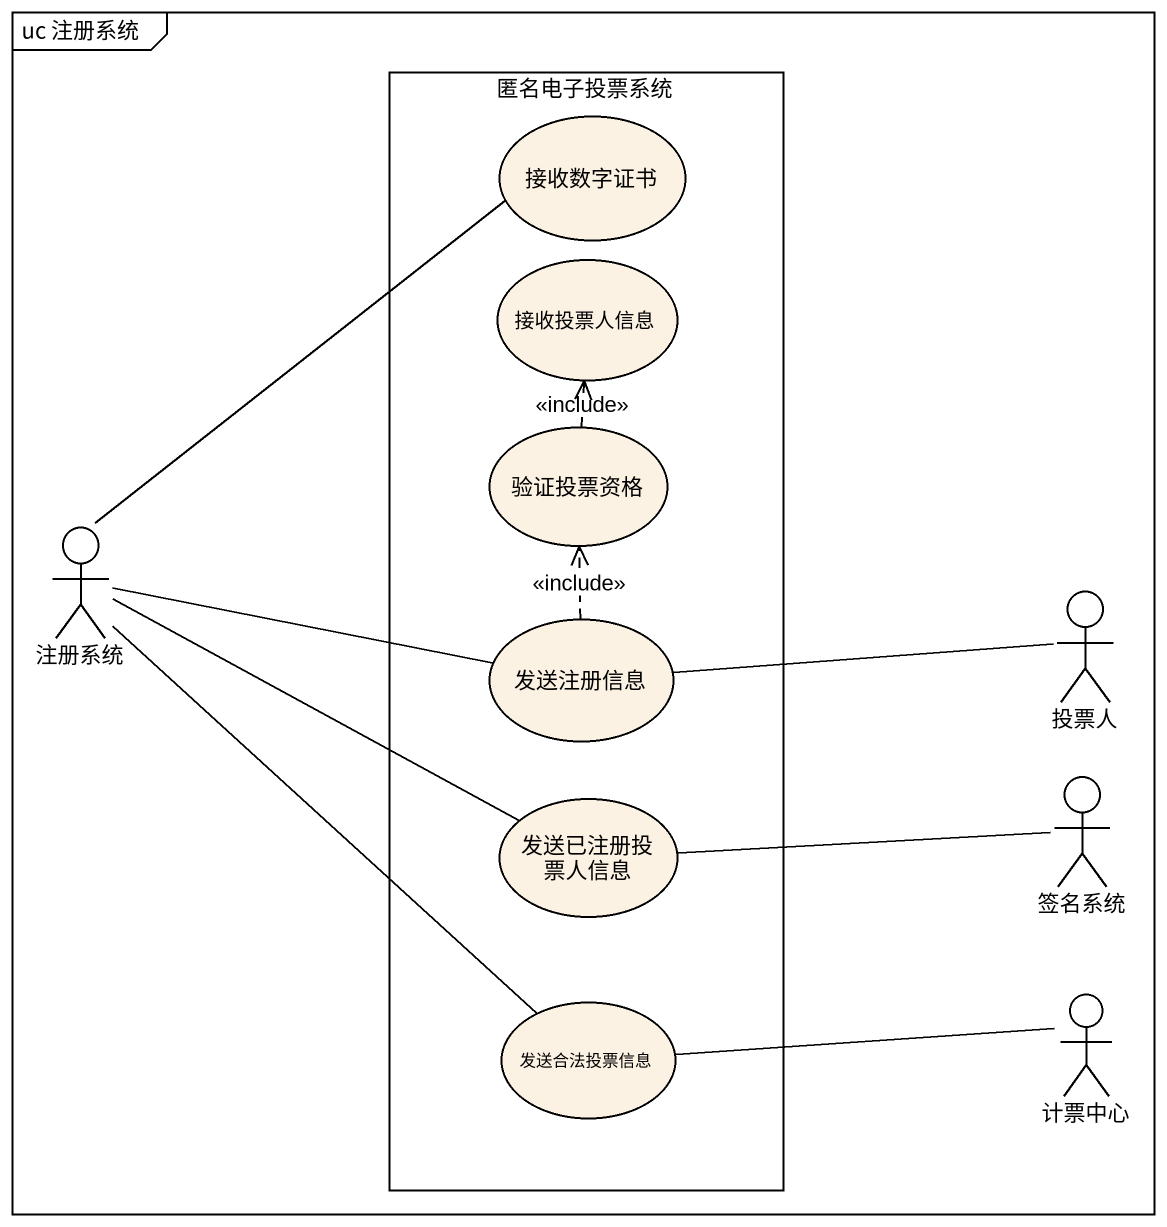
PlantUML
@startuml
mainframe uc 注册系统
rectangle 匿名电子投票系统 {
  usecase 接收数字证书
  usecase 接收投票人信息
  usecase 验证投票资格
  usecase 发送注册信息
  usecase 发送已注册投票人信息
  usecase 发送合法投票信息
}
actor 注册系统
actor 投票人
actor 签名系统
actor 计票中心
验证投票资格 .up.> 接收投票人信息 : <<include>>
注册系统 -up- 接收数字证书
注册系统 -right- 发送注册信息
注册系统 -right- 发送已注册投票人信息
注册系统 -- 发送合法投票信息
发送注册信息 .up.> 验证投票资格 : <<include>>
发送注册信息 -right- 投票人
发送已注册投票人信息 -right- 签名系统
发送合法投票信息 -right- 计票中心
@enduml
